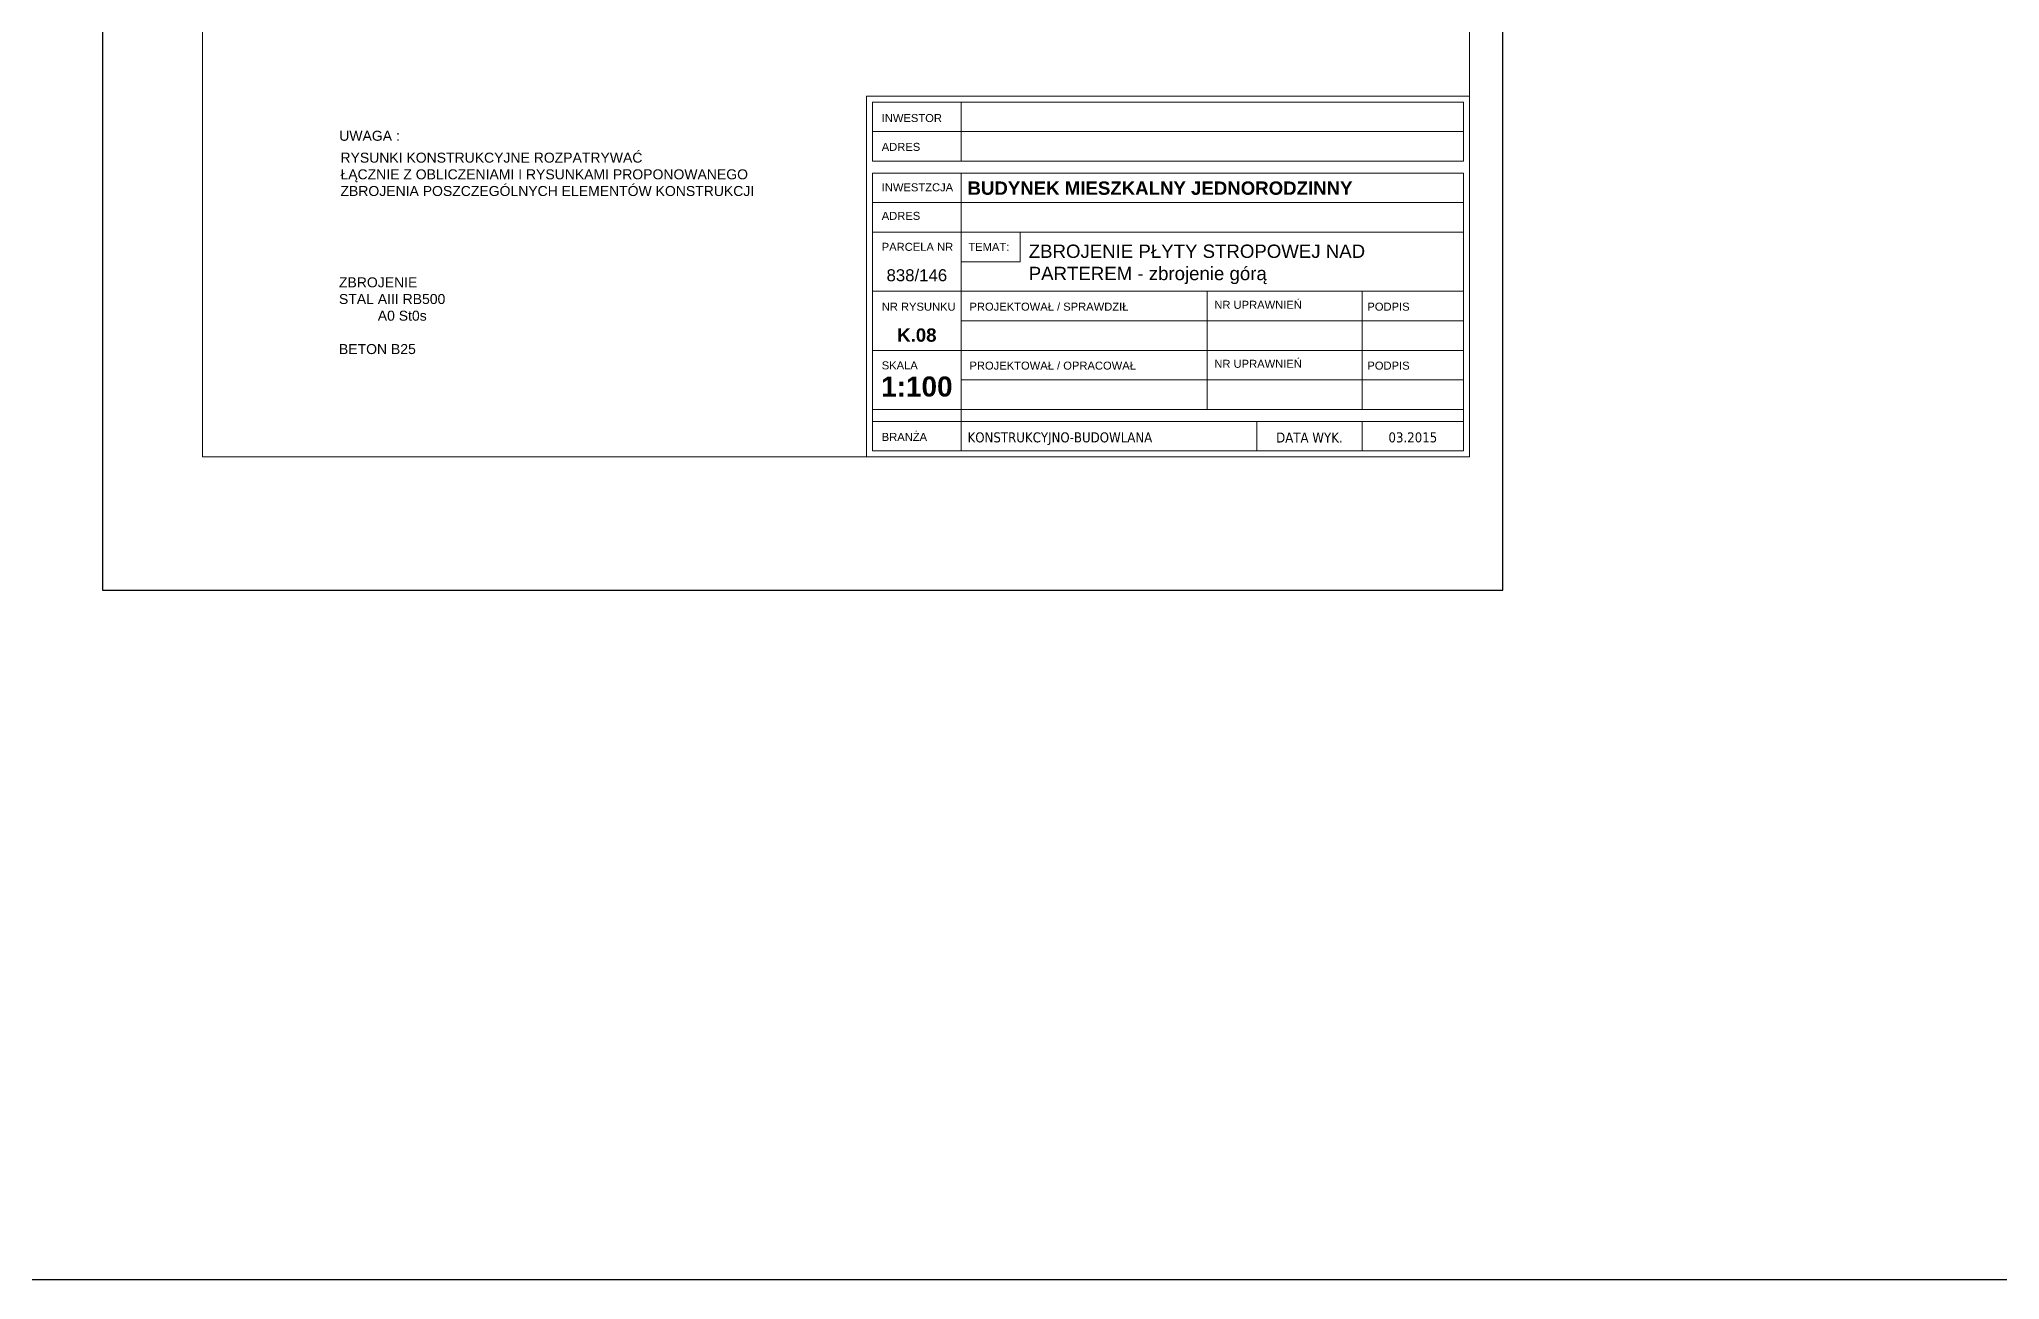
# Model space of a CAD drawing. Header units: millimetres. Extents: x 4647 to 73915, y -13612 to -8141.
# Drawn here: x 34434 to 37374, y -13612 to -11752 of the extents above; entities that cross this region are included whole.
import ezdxf

# ---------------------------------------------------------------- set-up
doc = ezdxf.new("R2010")
doc.units = ezdxf.units.MM
for name, color, linetype, lineweight in [('a_opisy', 252, 'Continuous', 9), ('Opisy - Tekst_Nr_Pióra__1', 7, 'Continuous', 13), ('Opisy - Tekst_Nr_Pióra__7', 7, 'Continuous', 35)]:
    doc.layers.add(name, color=color, linetype=linetype, lineweight=lineweight)
doc.layers.add('Opisy - Tekst_Nr_Pióra__2', color=7, linetype='Continuous', lineweight=15, true_color=0x7f7f7f)
doc.styles.add('GENERATED_STYLE_1', font='arialbd.ttf')
doc.styles.add('GENERATED_STYLE_2', font='tahoma.ttf')
doc.styles.add('GENERATED_STYLE_3', font='arial.ttf')
doc.styles.add('GENERATED_STYLE_4', font='arial.ttf')
doc.styles.get("Standard").update_dxf_attribs({"font": 'arial.ttf'})

msp = doc.modelspace()

# ---------------------------------------------------------------- linework, layer by layer
at = {"color": 1}
msp.add_lwpolyline([(4647.06, -8140.89), (73914.72, -8140.89), (73914.72, -13611.6), (4647.06, -13611.6)], close=True, dxfattribs=at)
msp.add_lwpolyline([(34529.08, -12577.97), (36629.08, -12577.97), (36629.08, -9607.97), (34529.08, -9607.97)], close=True)
at = {"layer": 'Opisy - Tekst_Nr_Pióra__1', "linetype": 'Continuous', "ltscale": 10}
for p, q in [((35816.72, -11846.09), (35816.72, -11934.74)), ((35683.75, -11890.41), (36570.21, -11890.41)), ((35816.72, -11952.46), (35816.72, -12369.1)), ((35683.75, -11996.79), (36570.21, -11996.79)), ((35683.75, -12041.11), (36570.21, -12041.11)), ((35683.75, -12129.76), (36570.21, -12129.76)), ((36185.82, -12129.76), (36185.82, -12307.05)), ((36417.94, -12129.76), (36417.94, -12307.05)), ((35816.72, -12174.08), (36570.21, -12174.08)), ((35683.75, -12218.4), (36570.21, -12218.4)), ((35816.72, -12262.73), (36570.21, -12262.73)), ((35683.75, -12307.05), (36570.21, -12307.05)), ((35683.75, -12324.78), (36570.21, -12324.78)), ((36259.95, -12324.78), (36259.95, -12369.1)), ((36417.94, -12324.78), (36417.94, -12369.1))]:
    msp.add_line(p, q, dxfattribs=at)
at = {"layer": 'Opisy - Tekst_Nr_Pióra__1', "linetype": 'Continuous', "ltscale": 10, "flags": 128}
for points in [[(36579.08, -12377.97), (34679.08, -12377.97), (34679.08, -9657.97), (36579.08, -9657.97)], [(35674.89, -11837.22), (36579.08, -11837.22), (36579.08, -12377.97), (35674.89, -12377.97)], [(36570.21, -11934.74), (35683.75, -11934.74), (35683.75, -11846.09), (36570.21, -11846.09)], [(35683.75, -11952.46), (36570.21, -11952.46), (36570.21, -12369.1), (35683.75, -12369.1)]]:
    msp.add_lwpolyline(points, close=True, dxfattribs=at)
msp.add_lwpolyline([(35816.72, -12085.43), (35905.37, -12085.43), (35905.37, -12041.11)], dxfattribs=at)

# ---------------------------------------------------------------- texts
at = {"layer": 'a_opisy', "char_height": 15, "attachment_point": 1}
for s, insert, width in [('{\\fArial|b0|i0|c238|p34;UWAGA : }', (34884.05, -11889.14), 143.2927), ('{\\fArial|b0|i0|c238|p34;RYSUNKI KONSTRUKCYJNE ROZPATRYWAĆ \\PŁĄCZNIE Z OBLICZENIAMI I RYSUNKAMI PROPONOWANEGO \\PZBROJENIA POSZCZEGÓLNYCH ELEMENTÓW KONSTRUKCJI}', (34885.82, -11921.91), 697.4454), ('ZBROJENIE \\PSTAL AIII RB500 \\P          A0 St0s\\P\\PBETON B25', (34883.59, -12108.85), 319.2534)]:
    msp.add_mtext(s, dxfattribs=dict(at, insert=insert, width=width))
at = {"layer": 'Opisy - Tekst_Nr_Pióra__2', "linetype": 'Continuous', "char_height": 12, "attachment_point": 1, "style": 'GENERATED_STYLE_4'}
for s, insert in [('{INWESTOR}', (35697.57, -11864.04)), ('{ADRES}', (35697.57, -11907.26)), ('{INWESTZCJA}', (35697.57, -11967.92)), ('{ADRES}', (35697.57, -12010.66)), ('{PARCELA NR}', (35697.57, -12057.11)), ('{TEMAT:}', (35827.49, -12057.2)), ('{NR UPRAWNIEŃ}', (36196.38, -12144.03)), ('{NR RYSUNKU}', (35697.57, -12146.79)), ('{PROJEKTOWAŁ / SPRAWDZIŁ}', (35829.15, -12146.79)), ('{PODPIS}', (36425.88, -12146.79)), ('{NR UPRAWNIEŃ}', (36196.38, -12232.43)), ('{SKALA}', (35697.57, -12234.83)), ('{PROJEKTOWAŁ / OPRACOWAŁ}', (35829.15, -12235.19)), ('{PODPIS}', (36425.88, -12235.19)), ('{BRANŻA}', (35697.57, -12342.08))]:
    msp.add_mtext(s, dxfattribs=dict(at, insert=insert))
at = {"layer": 'Opisy - Tekst_Nr_Pióra__7', "linetype": 'Continuous'}
for s, insert, char_height, attachment_point, style in [('{BUDYNEK MIESZKALNY JEDNORODZINNY}', (35826.19, -11965.09), 20, 1, 'GENERATED_STYLE_1'), ('{\\fArial|b0|i0|c238|p34;\\C70;ZBROJENIE PŁYTY STROPOWEJ NAD\\PPARTEREM - zbrojenie górą}', (35918, -12059.71), 20, 1, 'GENERATED_STYLE_1'), ('{838/146}', (35750.24, -12114.92), 18, 8, 'GENERATED_STYLE_3'), ('K.08', (35750.24, -12205.66), 20, 8, 'GENERATED_STYLE_1'), ('{1:100}', (35750.24, -12287.93), 30, 8, 'GENERATED_STYLE_1'), ('KONSTRUKCYJNO-BUDOWLANA', (35826.22, -12341.23), 15, 1, 'GENERATED_STYLE_2'), ('{DATA WYK.}', (36338.95, -12341.49), 15, 2, 'GENERATED_STYLE_2'), ('{03.2015}', (36494.08, -12341.23), 15, 2, 'GENERATED_STYLE_2')]:
    msp.add_mtext(s, dxfattribs=dict(at, insert=insert, char_height=char_height, attachment_point=attachment_point, style=style))

doc.saveas('drawing.dxf')
